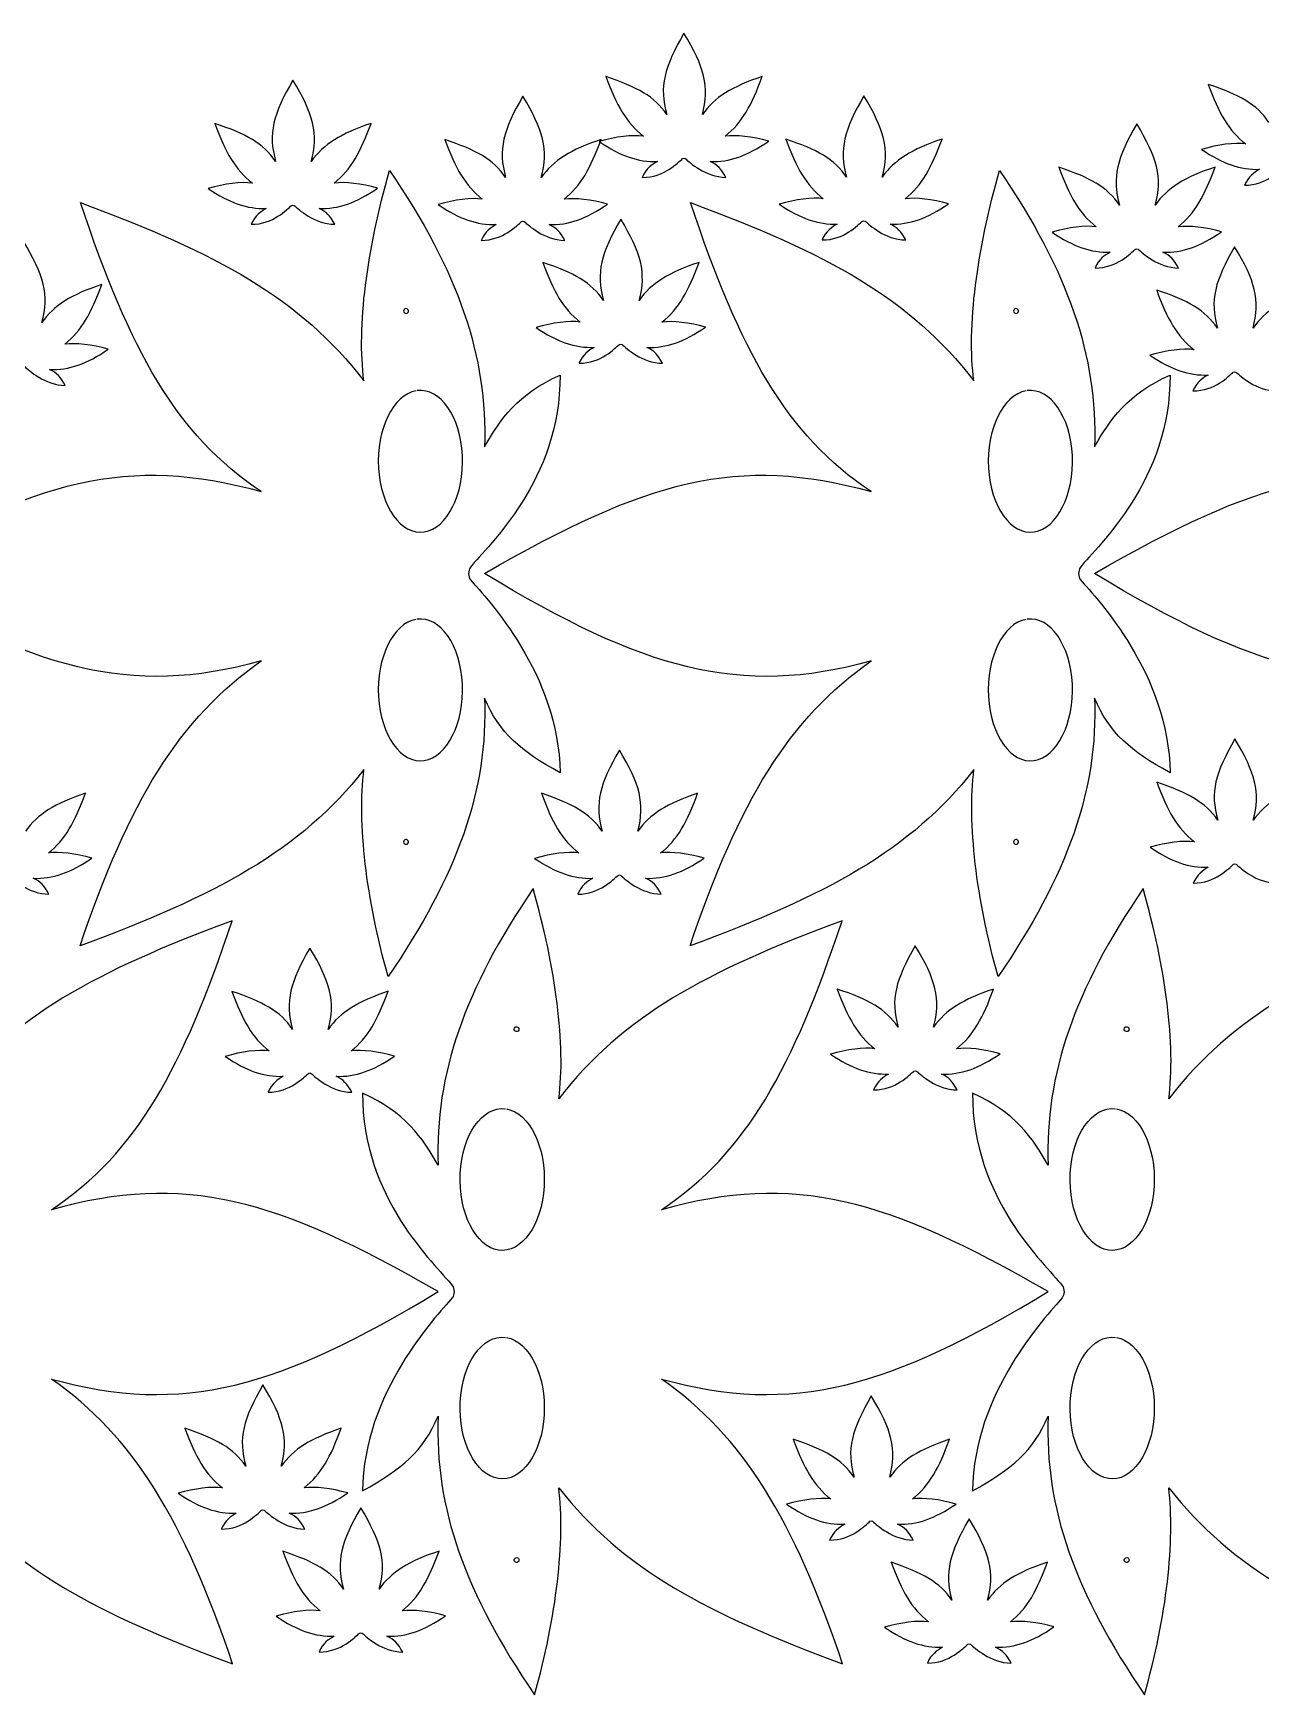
# Model space of a CAD drawing. Extents: x 21 to 5633, y 5 to 1405.
# Drawn here: x 2710 to 3736, y 5 to 1393 of the extents above; entities that cross this region are included whole.
import ezdxf

# ---------------------------------------------------------------- set-up
doc = ezdxf.new("R2010")
doc.units = 0
doc.layers.add('mascara_plano_de_corte', color=7, linetype='CONTINUOUS')

msp = doc.modelspace()

# ---------------------------------------------------------------- linework, layer by layer
at = {"layer": 'mascara_plano_de_corte', "color": 7}
for points in [[(3254.069919, 1393.213841)], [(2927.354927, 1354.006842)], [(3119.491922, 1340.595842)], [(3404.358915, 1340.939842)], [(3632.362909, 1317.494843)], [(3201.25792, 1237.912845)], [(3714.128907, 1214.810846)], [(3087.433923, 941.877852)], [(3597.03091, 941.877852)], [(3200.12492, 794.416856)], [(3714.347907, 803.658856)], [(2941.511926, 628.98286)], [(3447.327914, 630.88186)], [(3558.323911, 341.967867)], [(2902.331927, 264.033869)], [(3410.581915, 254.79187)], [(3492.347913, 152.107872)]]:
    msp.add_lwpolyline(points, close=True, dxfattribs=at)
for points in [[(3048.726924, 341.967867), (3048.726924, 341.967867), (3048.722924, 341.967867)], [(2984.097925, 161.349872), (2984.097925, 161.349872), (2984.097925, 161.345872)]]:
    msp.add_lwpolyline(points, dxfattribs=at)
for points in [[(3254.069919, 1393.213841), (3237.667919, 1364.842842), (3233.151919, 1348.650842), (3239.683919, 1325.295843)], [(3269.429918, 1325.295843), (3275.854918, 1348.396842), (3270.909918, 1365.396842), (3254.069919, 1393.213841)], [(2927.354927, 1354.006842), (2910.952927, 1325.634843), (2906.437927, 1309.443843), (2912.968927, 1286.088844)], [(2942.714926, 1286.088844), (2949.140926, 1309.189843), (2944.194926, 1326.193843), (2927.354927, 1354.006842)], [(3239.683919, 1325.295843), (3229.573919, 1340.400842), (3214.86692, 1348.283842), (3188.92992, 1357.049842)], [(3188.92992, 1357.049842), (3197.82392, 1332.931843), (3205.75792, 1318.451843), (3220.206919, 1307.240843)], [(3319.460917, 1357.103842), (3294.132918, 1348.545842), (3279.515918, 1339.740843), (3269.429918, 1325.295843)], [(3288.519918, 1307.240843), (3302.757917, 1318.420843), (3310.636917, 1333.170843), (3319.460917, 1357.103842)], [(3742.827906, 1318.759843), (3732.714907, 1333.865843), (3718.007907, 1341.752842), (3692.069908, 1350.513842)], [(3692.069908, 1350.513842), (3700.964907, 1326.396843), (3708.897907, 1311.916843), (3723.347907, 1300.705843)], [(3119.491922, 1340.595842), (3103.089922, 1312.224843), (3098.573923, 1296.033844), (3105.104922, 1272.677844)], [(3134.851922, 1272.677844), (3141.276921, 1295.779844), (3136.331922, 1312.783843), (3119.491922, 1340.595842)], [(3404.358915, 1340.939842), (3387.956915, 1312.564843), (3383.440915, 1296.377844), (3389.972915, 1273.021844)], [(3419.718915, 1273.021844), (3426.144914, 1296.123844), (3421.198914, 1313.123843), (3404.358915, 1340.939842)], [(2912.968927, 1286.088844), (2902.858927, 1301.193843), (2888.151928, 1309.080843), (2862.214928, 1317.842843)], [(2862.214928, 1317.842843), (2871.108928, 1293.724844), (2879.042928, 1279.244844), (2893.487928, 1268.037844)], [(2992.745925, 1317.896843), (2967.417926, 1309.342843), (2952.800926, 1300.537843), (2942.714926, 1286.088844)], [(2961.804926, 1268.037844), (2976.042926, 1279.213844), (2983.917925, 1293.963844), (2992.745925, 1317.896843)], [(3220.206919, 1307.240843), (3210.77292, 1308.517843), (3197.26592, 1306.728843), (3183.28492, 1302.732843)], [(3324.878917, 1302.974843), (3311.175917, 1306.888843), (3297.800918, 1308.381843), (3288.519918, 1307.240843)], [(3389.972915, 1273.021844), (3379.862916, 1288.123844), (3365.155916, 1296.009844), (3339.218917, 1304.775843)], [(3339.218917, 1304.775843), (3348.112916, 1280.654844), (3356.046916, 1266.177844), (3370.495916, 1254.967845)], [(3469.749913, 1304.830843), (3444.421914, 1296.271844), (3429.804914, 1287.467844), (3419.718915, 1273.021844)], [(3438.808914, 1254.967845), (3453.046914, 1266.142844), (3460.925913, 1280.896844), (3469.749913, 1304.830843)], [(3632.362909, 1317.494843), (3615.96091, 1289.123844), (3611.44491, 1272.931844), (3617.97691, 1249.576845)], [(3647.718909, 1249.576845), (3654.147909, 1272.677844), (3649.202909, 1289.677844), (3632.362909, 1317.494843)], [(3105.104922, 1272.677844), (3094.995923, 1287.783844), (3080.288923, 1295.670844), (3054.351924, 1304.431843)], [(3054.351924, 1304.431843), (3063.245923, 1280.314844), (3071.179923, 1265.834844), (3085.624923, 1254.623845)], [(3184.88292, 1304.486843), (3159.554921, 1295.931844), (3144.937921, 1287.127844), (3134.851922, 1272.677844)], [(3153.940921, 1254.623845), (3168.179921, 1265.802844), (3176.054921, 1280.552844), (3184.88292, 1304.486843)], [(3183.28492, 1302.732843), (3200.96892, 1290.709844), (3215.86692, 1285.486844), (3231.835919, 1286.068844)], [(3275.940918, 1286.068844), (3292.108918, 1285.384844), (3307.054917, 1290.849844), (3324.878917, 1302.974843)], [(3723.347907, 1300.705843), (3713.913907, 1301.982843), (3700.405907, 1300.193843), (3686.425908, 1296.201844)], [(3686.425908, 1296.201844), (3704.108907, 1284.174844), (3719.007907, 1278.951844), (3734.976907, 1279.533844)], [(2986.706925, 1102.943848), (2980.636925, 1147.802847), (2989.144925, 1212.045846), (3008.140925, 1278.529844)], [(3008.140925, 1278.529844), (3065.339923, 1194.435846), (3090.175923, 1123.584848), (3087.409923, 1047.63185)], [(3219.21892, 1272.795844), (3237.604919, 1272.681844), (3249.155919, 1285.455844), (3252.972919, 1288.537844)], [(3231.835919, 1286.068844), (3227.147919, 1283.408844), (3222.437919, 1280.146844), (3219.21892, 1272.795844)], [(3252.972919, 1288.537844), (3253.597919, 1288.967844), (3254.581919, 1288.939844), (3255.159919, 1288.537844)], [(3255.159919, 1288.537844), (3258.577919, 1285.560844), (3271.808918, 1272.967844), (3289.058918, 1272.795844)], [(3289.058918, 1272.795844), (3285.226918, 1279.740844), (3282.140918, 1283.427844), (3275.940918, 1286.068844)], [(3496.308913, 1102.943848), (3490.237913, 1147.802847), (3498.741913, 1212.045846), (3517.741912, 1278.529844)], [(3517.741912, 1278.529844), (3574.940911, 1194.435846), (3599.77691, 1123.584848), (3597.01191, 1047.63185)], [(3617.97691, 1249.576845), (3607.86291, 1264.681844), (3593.15991, 1272.568844), (3567.218911, 1281.330844)], [(3567.218911, 1281.330844), (3576.116911, 1257.213845), (3584.05091, 1242.732845), (3598.49591, 1231.521845)], [(3697.753908, 1281.384844), (3672.425908, 1272.826844), (3657.808909, 1264.021844), (3647.718909, 1249.576845)], [(3666.812908, 1231.521845), (3681.046908, 1242.701845), (3688.925908, 1257.451845), (3697.753908, 1281.384844)], [(3722.362907, 1266.259844), (3740.745906, 1266.146844), (3752.300906, 1278.920844), (3756.112906, 1282.002844)], [(3734.976907, 1279.533844), (3730.288907, 1276.873844), (3725.581907, 1273.615844), (3722.362907, 1266.259844)], [(2893.487928, 1268.037844), (2884.058928, 1269.310844), (2870.550928, 1267.521844), (2856.569929, 1263.529844)], [(2856.569929, 1263.529844), (2874.253928, 1251.502845), (2889.151928, 1246.279845), (2905.120927, 1246.861845)], [(2949.226926, 1246.861845), (2965.394926, 1246.177845), (2980.339925, 1251.642845), (2998.163925, 1263.767844)], [(2998.163925, 1263.767844), (2984.460925, 1267.685844), (2971.085926, 1269.174844), (2961.804926, 1268.037844)], [(2900.843927, 1010.299851), (2829.011929, 1058.38585), (2791.50393, 1128.330848), (2749.827931, 1251.693845)], [(2749.827931, 1251.693845), (2864.530928, 1209.381846), (2933.390927, 1171.650847), (2986.706925, 1102.943848)], [(2892.503928, 1233.588845), (2910.890927, 1233.478845), (2922.440927, 1246.248845), (2926.257927, 1249.330845)], [(2926.257927, 1249.330845), (2926.878927, 1249.763845), (2927.866927, 1249.732845), (2928.444927, 1249.330845)], [(2928.444927, 1249.330845), (2931.862927, 1246.357845), (2945.093926, 1233.763845), (2962.343926, 1233.588845)], [(3085.624923, 1254.623845), (3076.194923, 1255.900845), (3062.687923, 1254.111845), (3048.706924, 1250.119845)], [(3048.706924, 1250.119845), (3066.390923, 1238.092845), (3081.284923, 1232.869845), (3097.257923, 1233.451845)], [(3141.362921, 1233.451845), (3157.530921, 1232.767845), (3172.476921, 1238.232845), (3190.30092, 1250.357845)], [(3190.30092, 1250.357845), (3176.597921, 1254.275845), (3163.222921, 1255.763845), (3153.940921, 1254.623845)], [(3410.444915, 1010.299851), (3338.608917, 1058.38585), (3301.104917, 1128.330848), (3259.425919, 1251.693845)], [(3259.425919, 1251.693845), (3374.132916, 1209.381846), (3442.991914, 1171.650847), (3496.308913, 1102.943848)], [(3370.495916, 1254.967845), (3361.062916, 1256.244845), (3347.554916, 1254.455845), (3333.573917, 1250.459845)], [(3333.573917, 1250.459845), (3351.257916, 1238.431845), (3366.155916, 1233.209845), (3382.124915, 1233.791845)], [(3426.229914, 1233.791845), (3442.397914, 1233.107845), (3457.343914, 1238.576845), (3475.167913, 1250.701845)], [(3475.167913, 1250.701845), (3461.464913, 1254.615845), (3448.089914, 1256.107845), (3438.808914, 1254.967845)], [(2905.120927, 1246.861845), (2900.433927, 1244.201845), (2895.722928, 1240.943845), (2892.503928, 1233.588845)], [(2962.343926, 1233.588845), (2958.507926, 1240.533845), (2955.425926, 1244.220845), (2949.226926, 1246.861845)], [(3084.640923, 1220.177845), (3103.026922, 1220.068845), (3114.577922, 1232.838845), (3118.394922, 1235.920845)], [(3118.394922, 1235.920845), (3119.015922, 1236.353845), (3120.003922, 1236.322845), (3120.581922, 1235.920845)], [(3120.581922, 1235.920845), (3123.999922, 1232.947845), (3137.229922, 1220.353845), (3154.479921, 1220.177845)], [(3201.25792, 1237.912845), (3184.85492, 1209.541846), (3180.33992, 1193.349846), (3186.87492, 1169.994847)], [(3216.61692, 1169.994847), (3223.046919, 1193.095846), (3218.09792, 1210.099846), (3201.25792, 1237.912845)], [(3369.507916, 1220.517845), (3387.894915, 1220.408845), (3399.444915, 1233.177845), (3403.261915, 1236.263845)], [(3403.261915, 1236.263845), (3403.886915, 1236.693845), (3404.870915, 1236.666845), (3405.448915, 1236.263845)], [(3405.448915, 1236.263845), (3408.866915, 1233.287845), (3422.097914, 1220.693845), (3439.347914, 1220.517845)], [(3097.257923, 1233.451845), (3092.569923, 1230.791845), (3087.858923, 1227.533845), (3084.640923, 1220.177845)], [(3154.479921, 1220.177845), (3150.644921, 1227.123845), (3147.562921, 1230.810845), (3141.362921, 1233.451845)], [(3382.124915, 1233.791845), (3377.437916, 1231.134845), (3372.726916, 1227.873845), (3369.507916, 1220.517845)], [(3439.347914, 1220.517845), (3435.515914, 1227.467845), (3432.429914, 1231.154845), (3426.229914, 1233.791845)], [(3598.49591, 1231.521845), (3589.06591, 1232.799845), (3575.558911, 1231.009845), (3561.577911, 1227.017845)], [(3561.577911, 1227.017845), (3579.257911, 1214.990846), (3594.15591, 1209.767846), (3610.12491, 1210.349846)], [(3654.229909, 1210.349846), (3670.401908, 1209.666846), (3685.343908, 1215.131846), (3703.171907, 1227.256845)], [(3703.171907, 1227.256845), (3689.468908, 1231.170845), (3676.093908, 1232.662845), (3666.812908, 1231.521845)], [(2717.608932, 1151.513847), (2724.034932, 1174.615847), (2719.089932, 1191.615846), (2702.249932, 1219.431846)], [(3597.51191, 1197.076846), (3615.89791, 1196.963846), (3627.448909, 1209.736846), (3631.261909, 1212.818846)], [(3610.12491, 1210.349846), (3605.43791, 1207.689846), (3600.72991, 1204.431846), (3597.51191, 1197.076846)], [(3631.261909, 1212.818846), (3631.886909, 1213.248846), (3632.870909, 1213.220846), (3633.448909, 1212.818846)], [(3633.448909, 1212.818846), (3636.870909, 1209.842846), (3650.101909, 1197.248846), (3667.347908, 1197.076846)], [(3667.347908, 1197.076846), (3663.515908, 1204.021846), (3660.433908, 1207.709846), (3654.229909, 1210.349846)], [(3714.128907, 1214.810846), (3697.726908, 1186.439846), (3693.210908, 1170.248847), (3699.741908, 1146.892847)], [(3729.487907, 1146.892847), (3735.913907, 1169.994847), (3730.968907, 1186.994846), (3714.128907, 1214.810846)], [(3186.87492, 1169.994847), (3176.761921, 1185.099846), (3162.054921, 1192.986846), (3136.116922, 1201.748846)], [(3136.116922, 1201.748846), (3145.011921, 1177.631847), (3152.944921, 1163.150847), (3167.394921, 1151.939847)], [(3266.651918, 1201.802846), (3241.323919, 1193.244846), (3226.702919, 1184.439846), (3216.61692, 1169.994847)], [(3235.706919, 1151.939847), (3249.944919, 1163.119847), (3257.823919, 1177.869847), (3266.651918, 1201.802846)], [(2767.644931, 1183.322846), (2742.312931, 1174.763847), (2727.694932, 1165.959847), (2717.608932, 1151.513847)], [(2736.698932, 1133.459848), (2750.937931, 1144.634847), (2758.815931, 1159.388847), (2767.644931, 1183.322846)], [(3699.741908, 1146.892847), (3689.632908, 1161.998847), (3674.925908, 1169.881847), (3648.987909, 1178.646847)], [(3648.987909, 1178.646847), (3657.882909, 1154.529847), (3665.815908, 1140.049847), (3680.261908, 1128.838848)], [(3779.519906, 1178.701847), (3754.190906, 1170.142847), (3739.573907, 1161.338847), (3729.487907, 1146.892847)], [(3021.710924, 1163.158847), (3020.604924, 1163.045847), (3019.800925, 1162.064847), (3019.905925, 1160.959847)], [(3019.905925, 1160.959847), (3020.011924, 1159.853847), (3020.987924, 1159.041847), (3022.093924, 1159.142847)], [(3023.925924, 1161.318847), (3023.831924, 1162.424847), (3022.866924, 1163.248847), (3021.761924, 1163.162847)], [(3022.093924, 1159.142847), (3023.198924, 1159.240847), (3024.015924, 1160.213847), (3023.925924, 1161.318847)], [(3167.394921, 1151.939847), (3157.960921, 1153.217847), (3144.452921, 1151.427847), (3130.472922, 1147.435847)], [(3272.065918, 1147.674847), (3258.362919, 1151.588847), (3244.987919, 1153.080847), (3235.706919, 1151.939847)], [(3531.312912, 1163.158847), (3530.206912, 1163.045847), (3529.401912, 1162.064847), (3529.507912, 1160.959847)], [(3529.507912, 1160.959847), (3529.608912, 1159.853847), (3530.589912, 1159.041847), (3531.694912, 1159.142847)], [(3533.526912, 1161.318847), (3533.433912, 1162.424847), (3532.468912, 1163.248847), (3531.358912, 1163.162847)], [(3531.694912, 1159.142847), (3532.800912, 1159.240847), (3533.616912, 1160.213847), (3533.526912, 1161.318847)], [(3130.472922, 1147.435847), (3148.155921, 1135.408848), (3163.054921, 1130.185848), (3179.022921, 1130.767848)], [(3223.128919, 1130.767848), (3239.296919, 1130.084848), (3254.241919, 1135.549848), (3272.065918, 1147.674847)], [(2724.120932, 1112.287848), (2740.288931, 1111.599848), (2755.233931, 1117.068848), (2773.058931, 1129.193848)], [(2773.058931, 1129.193848), (2759.354931, 1133.107848), (2745.979931, 1134.599848), (2736.698932, 1133.459848)], [(3166.409921, 1117.494848), (3184.79292, 1117.381848), (3196.34792, 1130.154848), (3200.15992, 1133.236848)], [(3179.022921, 1130.767848), (3174.335921, 1128.107848), (3169.628921, 1124.849848), (3166.409921, 1117.494848)], [(3200.15992, 1133.236848), (3200.78492, 1133.666848), (3201.76992, 1133.638848), (3202.34792, 1133.236848)], [(3202.34792, 1133.236848), (3205.76992, 1130.259848), (3218.99592, 1117.666848), (3236.245919, 1117.494848)], [(3236.245919, 1117.494848), (3232.413919, 1124.439848), (3229.327919, 1128.127848), (3223.128919, 1130.767848)], [(3680.261908, 1128.838848), (3670.831908, 1130.115848), (3657.323909, 1128.326848), (3643.343909, 1124.330848)], [(3643.343909, 1124.330848), (3661.026908, 1112.306848), (3675.925908, 1107.084848), (3691.894908, 1107.666848)], [(2703.339932, 1114.756848), (2706.757932, 1111.779848), (2719.987932, 1099.185849), (2737.237932, 1099.009849)], [(2737.237932, 1099.009849), (2733.405932, 1105.959848), (2730.319932, 1109.646848), (2724.120932, 1112.287848)], [(3713.030907, 1110.134848), (3713.651907, 1110.564848), (3714.640907, 1110.537848), (3715.218907, 1110.134848)], [(3068.964923, 1040.46785), (3067.366923, 1072.916849), (3050.511924, 1097.107849), (3031.229924, 1094.623849)], [(3150.538921, 1107.627848), (3151.065921, 1020.18585), (3090.327923, 965.248852), (3075.663923, 947.111852)], [(3087.409923, 1047.63185), (3100.058922, 1069.924849), (3115.558922, 1092.318849), (3150.538921, 1107.627848)], [(3578.565911, 1040.46385), (3576.968911, 1072.912849), (3560.112911, 1097.107849), (3540.831911, 1094.623849)], [(3660.140908, 1107.627848), (3660.667908, 1020.18585), (3599.92991, 965.248852), (3585.26191, 947.111852)], [(3597.01191, 1047.63185), (3609.65991, 1069.924849), (3625.159909, 1092.318849), (3660.140908, 1107.627848)], [(3679.276908, 1094.392849), (3697.663908, 1094.279849), (3709.214907, 1107.052848), (3713.030907, 1110.134848)], [(3691.894908, 1107.666848), (3687.206908, 1105.006848), (3682.495908, 1101.744848), (3679.276908, 1094.392849)], [(3715.218907, 1110.134848), (3718.636907, 1107.158848), (3731.866907, 1094.564849), (3749.116906, 1094.392849)], [(3030.366924, 1094.494849), (3011.124925, 1091.209849), (2997.069925, 1062.385849), (2998.901925, 1029.97085)], [(3539.968912, 1094.494849), (3520.726912, 1091.209849), (3506.671912, 1062.385849), (3508.503912, 1029.97085)], [(2577.831936, 941.877852), (2712.769932, 1019.888851), (2789.76593, 1041.36985), (2900.843927, 1010.299851)], [(3087.433923, 941.877852), (3222.366919, 1019.888851), (3299.366918, 1041.36985), (3410.444915, 1010.299851)], [(3597.03091, 941.877852), (3731.968907, 1019.888851), (3808.968905, 1041.36985), (3920.046902, 1010.299851)], [(2998.901925, 1029.97085), (3000.733925, 997.556851), (3017.769925, 973.717852), (3037.030924, 976.599852)], [(3037.030924, 976.599852), (3056.292924, 979.486852), (3070.558923, 1008.013851), (3068.964923, 1040.46785)], [(3508.503912, 1029.97085), (3510.335912, 997.556851), (3527.366912, 973.717852), (3546.632911, 976.599852)], [(3546.632911, 976.599852), (3565.894911, 979.486852), (3580.15991, 1008.013851), (3578.565911, 1040.46385)], [(3075.663923, 947.111852), (3073.612923, 944.138852), (3073.749923, 939.451853), (3075.663923, 936.701853)], [(3585.26191, 947.111852), (3583.21491, 944.138852), (3583.35191, 939.451853), (3585.26191, 936.701853)], [(2900.843927, 868.842854), (2790.97693, 838.267855), (2710.116932, 861.795854), (2577.831936, 941.877852)], [(3075.663923, 936.701853), (3089.812923, 920.435853), (3149.706921, 857.517855), (3150.538921, 775.482857)], [(3410.444915, 868.842854), (3300.577917, 838.267855), (3219.71892, 861.795854), (3087.433923, 941.877852)], [(3585.26191, 936.701853), (3599.41391, 920.435853), (3659.308909, 857.517855), (3660.140908, 775.482857)], [(3920.046902, 868.842854), (3810.179905, 838.267855), (3729.315907, 861.795854), (3597.03091, 941.877852)], [(3030.366924, 903.541853), (3011.124925, 900.256853), (2997.069925, 871.431854), (2998.901925, 839.017855)], [(3068.964923, 849.513855), (3067.366923, 881.963854), (3050.511924, 906.154853), (3031.229924, 903.670853)], [(3539.968912, 903.541853), (3520.726912, 900.256853), (3506.671912, 871.431854), (3508.503912, 839.017855)], [(3578.565911, 849.513855), (3576.968911, 881.963854), (3560.112911, 906.154853), (3540.831911, 903.670853)], [(2749.562931, 630.88186), (2790.26193, 751.342857), (2832.136929, 820.861855), (2900.843927, 868.842854)], [(3259.163919, 630.88186), (3299.862918, 751.342857), (3341.737916, 820.861855), (3410.444915, 868.842854)], [(3037.030924, 785.646856), (3056.292924, 788.533856), (3070.558923, 817.064856), (3068.964923, 849.513855)], [(3546.632911, 785.646856), (3565.894911, 788.533856), (3580.15991, 817.064856), (3578.565911, 849.513855)], [(2998.901925, 839.017855), (3000.733925, 806.603856), (3017.769925, 782.763856), (3037.030924, 785.646856)], [(3087.409923, 837.865855), (3090.659923, 760.967857), (3064.663923, 689.896859), (3006.999925, 605.119861)], [(3150.538921, 775.482857), (3117.503922, 793.713856), (3099.960923, 808.381856), (3087.409923, 837.865855)], [(3508.503912, 839.017855), (3510.335912, 806.603856), (3527.366912, 782.763856), (3546.632911, 785.646856)], [(3597.01191, 837.865855), (3600.26191, 760.967857), (3574.265911, 689.896859), (3516.601912, 605.119861)], [(3660.140908, 775.482857), (3627.104909, 793.713856), (3609.56291, 808.381856), (3597.01191, 837.865855)], [(3200.12492, 794.416856), (3183.72292, 766.045857), (3179.206921, 749.853857), (3185.73792, 726.498858)], [(3215.47992, 726.498858), (3221.909919, 749.599857), (3216.96492, 766.599857), (3200.12492, 794.416856)], [(3714.347907, 803.658856), (3697.944908, 775.283857), (3693.425908, 759.095857), (3699.960908, 735.740858)], [(3729.702907, 735.740858), (3736.132907, 758.842857), (3731.183907, 775.842857), (3714.347907, 803.658856)], [(2986.706925, 778.045857), (2933.550927, 710.330858), (2863.390928, 672.865859), (2749.562931, 630.88186)], [(3006.999925, 605.119861), (2988.378925, 670.291859), (2981.288925, 733.896858), (2986.706925, 778.045857)], [(3496.308913, 778.045857), (3443.147914, 710.330858), (3372.991916, 672.865859), (3259.163919, 630.88186)], [(3516.601912, 605.119861), (3497.979913, 670.291859), (3490.890913, 733.896858), (3496.308913, 778.045857)], [(3699.960908, 735.740858), (3689.847908, 750.842857), (3675.140908, 758.728857), (3649.202909, 767.494857)], [(3649.202909, 767.494857), (3658.101909, 743.373857), (3666.034908, 728.896858), (3680.479908, 717.685858)], [(3779.737906, 767.549857), (3754.409906, 758.990857), (3739.792907, 750.185857), (3729.702907, 735.740858)], [(2753.999931, 758.306857), (2728.667932, 749.748857), (2714.050932, 740.943857), (2703.964932, 726.498858)], [(2723.054932, 708.443858), (2737.292932, 719.623858), (2745.171931, 734.373858), (2753.999931, 758.306857)], [(3185.73792, 726.498858), (3175.628921, 741.603857), (3160.921921, 749.486857), (3134.983922, 758.252857)], [(3134.983922, 758.252857), (3143.878921, 734.134858), (3151.812921, 719.654858), (3166.257921, 708.443858)], [(3265.515918, 758.306857), (3240.187919, 749.748857), (3225.569919, 740.943857), (3215.47992, 726.498858)], [(3234.573919, 708.443858), (3248.812919, 719.623858), (3256.687919, 734.373858), (3265.515918, 758.306857)], [(2759.413931, 704.177858), (2745.710931, 708.092858), (2732.335932, 709.584858), (2723.054932, 708.443858)], [(3021.710924, 719.670858), (3020.604924, 719.560858), (3019.800925, 718.576858), (3019.905925, 717.470858)], [(3019.905925, 717.470858), (3020.011924, 716.369858), (3020.987924, 715.556858), (3022.093924, 715.654858)], [(3023.925924, 717.830858), (3023.831924, 718.935858), (3022.866924, 719.760858), (3021.761924, 719.674858)], [(3022.093924, 715.654858), (3023.198924, 715.752858), (3024.015924, 716.724858), (3023.925924, 717.830858)], [(3166.257921, 708.443858), (3156.827921, 709.720858), (3143.319921, 707.931858), (3129.339922, 703.939858)], [(3270.933918, 704.177858), (3257.229919, 708.092858), (3243.854919, 709.584858), (3234.573919, 708.443858)], [(3531.312912, 719.670858), (3530.206912, 719.560858), (3529.401912, 718.576858), (3529.507912, 717.470858)], [(3529.507912, 717.470858), (3529.608912, 716.369858), (3530.589912, 715.556858), (3531.694912, 715.654858)], [(3533.526912, 717.830858), (3533.433912, 718.935858), (3532.468912, 719.760858), (3531.358912, 719.674858)], [(3531.694912, 715.654858), (3532.800912, 715.752858), (3533.616912, 716.724858), (3533.526912, 717.830858)], [(3680.479908, 717.685858), (3671.046908, 718.963858), (3657.538909, 717.174858), (3643.562909, 713.177858)], [(3643.562909, 713.177858), (3661.241908, 701.150858), (3676.140908, 695.927859), (3692.108908, 696.509859)], [(2710.476932, 687.271859), (2726.644932, 686.588859), (2741.589931, 692.052859), (2759.413931, 704.177858)], [(3129.339922, 703.939858), (3147.022921, 691.912859), (3161.917921, 686.689859), (3177.890921, 687.271859)], [(3221.995919, 687.271859), (3238.163919, 686.588859), (3253.108919, 692.052859), (3270.933918, 704.177858)], [(3679.495908, 683.236859), (3697.878908, 683.127859), (3709.433907, 695.896859), (3713.245907, 698.982859)], [(3692.108908, 696.509859), (3687.421908, 693.853859), (3682.714908, 690.592859), (3679.495908, 683.236859)], [(3713.245907, 698.982859), (3713.870907, 699.412859), (3714.854907, 699.384859), (3715.433907, 698.982859)], [(3715.433907, 698.982859), (3718.854907, 696.006859), (3732.085907, 683.412859), (3749.331906, 683.236859)], [(2689.694933, 689.740859), (2693.112933, 686.763859), (2706.343932, 674.170859), (2723.593932, 673.998859)], [(2723.593932, 673.998859), (2719.761932, 680.943859), (2716.675932, 684.631859), (2710.476932, 687.271859)], [(3165.272921, 673.998859), (3183.65992, 673.884859), (3195.21092, 686.658859), (3199.02292, 689.740859)], [(3177.890921, 687.271859), (3173.202921, 684.611859), (3168.491921, 681.353859), (3165.272921, 673.998859)], [(3199.02292, 689.740859), (3199.64792, 690.170859), (3200.63692, 690.142859), (3201.21492, 689.740859)], [(3201.21492, 689.740859), (3204.63292, 686.763859), (3217.86292, 674.170859), (3235.112919, 673.998859)], [(3235.112919, 673.998859), (3231.276919, 680.943859), (3228.194919, 684.631859), (3221.995919, 687.271859)], [(3128.015922, 678.619859), (3070.815923, 594.521861), (3045.979924, 523.670863), (3048.745924, 447.720865)], [(3149.448921, 503.033863), (3155.519921, 547.888862), (3147.011921, 612.131861), (3128.015922, 678.619859)], [(3637.616909, 678.619859), (3580.41791, 594.521861), (3555.581911, 523.670863), (3558.347911, 447.720865)], [(3659.050909, 503.033863), (3665.120908, 547.888862), (3656.612909, 612.131861), (3637.616909, 678.619859)], [(2876.729928, 651.77986), (2762.022931, 609.470861), (2693.163933, 571.740862), (2639.847934, 503.033863)], [(2725.710932, 410.384866), (2797.54693, 458.474865), (2835.050929, 528.416863), (2876.729928, 651.77986)], [(3386.327915, 651.77986), (3271.624918, 609.470861), (3202.76592, 571.740862), (3149.448921, 503.033863)], [(3235.312919, 410.384866), (3307.144917, 458.474865), (3344.651916, 528.416863), (3386.327915, 651.77986)], [(3895.929903, 651.77986), (3781.226905, 609.470861), (3712.366907, 571.740862), (3659.050909, 503.033863)], [(2941.511926, 628.98286), (2925.108927, 600.607861), (2920.593927, 584.420861), (2927.128927, 561.064862)], [(2956.870926, 561.064862), (2963.300926, 584.162861), (2958.351926, 601.166861), (2941.511926, 628.98286)], [(3447.327914, 630.88186), (3430.925914, 602.509861), (3426.409914, 586.318861), (3432.940914, 562.963862)], [(3462.683913, 562.963862), (3469.112913, 586.064861), (3464.167913, 603.068861), (3447.327914, 630.88186)], [(2927.128927, 561.064862), (2917.015927, 576.166862), (2902.308927, 584.052861), (2876.370928, 592.814861)], [(2876.370928, 592.814861), (2885.265928, 568.697862), (2893.198928, 554.220862), (2907.647927, 543.009862)], [(3006.905925, 592.873861), (2981.577925, 584.314861), (2966.956926, 575.509862), (2956.870926, 561.064862)], [(2975.960926, 543.009862), (2990.198925, 554.185862), (2998.077925, 568.939862), (3006.905925, 592.873861)], [(3432.940914, 562.963862), (3422.831914, 578.068862), (3408.124915, 585.955861), (3382.183915, 594.717861)], [(3382.183915, 594.717861), (3391.081915, 570.599862), (3399.015915, 556.123862), (3413.460915, 544.912862)], [(3512.718912, 594.771861), (3487.390913, 586.217861), (3472.772913, 577.412862), (3462.683913, 562.963862)], [(3481.776913, 544.912862), (3496.011913, 556.088862), (3503.890912, 570.838862), (3512.718912, 594.771861)], [(3114.062922, 559.228862), (3112.956922, 559.326862), (3112.140922, 560.299862), (3112.229922, 561.404862)], [(3112.229922, 561.404862), (3112.323922, 562.509862), (3113.288922, 563.334862), (3114.397922, 563.252862)], [(3116.249922, 561.049862), (3116.144922, 559.943862), (3115.167922, 559.131862), (3114.062922, 559.228862)], [(3114.444922, 563.244862), (3115.550922, 563.134862), (3116.354922, 562.150862), (3116.249922, 561.049862)], [(3623.663909, 559.228862), (3622.558909, 559.326862), (3621.741909, 560.299862), (3621.831909, 561.404862)], [(3621.831909, 561.404862), (3621.925909, 562.509862), (3622.890909, 563.334862), (3623.995909, 563.252862)], [(3625.851909, 561.049862), (3625.745909, 559.943862), (3624.769909, 559.131862), (3623.663909, 559.228862)], [(3624.046909, 563.244862), (3625.151909, 563.134862), (3625.956909, 562.150862), (3625.851909, 561.049862)], [(2907.647927, 543.009862), (2898.214928, 544.287862), (2884.706928, 542.498862), (2870.726928, 538.502863)], [(3012.319925, 538.740863), (2998.616925, 542.658862), (2985.245925, 544.146862), (2975.960926, 543.009862)], [(3413.460915, 544.912862), (3404.030915, 546.185862), (3390.522915, 544.396862), (3376.542916, 540.404862)], [(3518.136912, 540.642862), (3504.433912, 544.560862), (3491.058913, 546.049862), (3481.776913, 544.912862)], [(2870.726928, 538.502863), (2888.409928, 526.474863), (2903.308927, 521.252863), (2919.276927, 521.834863)], [(2963.382926, 521.834863), (2979.550926, 521.150863), (2994.495925, 526.619863), (3012.319925, 538.740863)], [(3376.542916, 540.404862), (3394.226915, 528.377863), (3409.120915, 523.154863), (3425.089914, 523.736863)], [(3469.198913, 523.736863), (3485.366913, 523.052863), (3500.308912, 528.517863), (3518.136912, 540.642862)], [(2906.663927, 508.560863), (2925.046927, 508.451863), (2936.601927, 521.220863), (2940.413926, 524.306863)], [(2919.276927, 521.834863), (2914.589927, 519.174863), (2909.882927, 515.916863), (2906.663927, 508.560863)], [(2940.413926, 524.306863), (2941.038926, 524.736863), (2942.022926, 524.705863), (2942.601926, 524.306863)], [(2942.601926, 524.306863), (2946.022926, 521.330863), (2959.249926, 508.736863), (2976.499926, 508.560863)], [(2976.499926, 508.560863), (2972.667926, 515.506863), (2969.581926, 519.197863), (2963.382926, 521.834863)], [(3412.476915, 510.463863), (3430.862914, 510.353863), (3442.413914, 523.123863), (3446.226914, 526.205863)], [(3425.089914, 523.736863), (3420.405914, 521.076863), (3415.694915, 517.818863), (3412.476915, 510.463863)], [(3446.226914, 526.205863), (3446.851914, 526.638863), (3447.835914, 526.607863), (3448.417914, 526.205863)], [(3448.417914, 526.205863), (3451.835914, 523.232863), (3465.065913, 510.638863), (3482.315913, 510.463863)], [(3482.315913, 510.463863), (3478.479913, 517.408863), (3475.397913, 521.095863), (3469.198913, 523.736863)], [(2985.616925, 507.717863), (2985.089925, 420.275865), (3045.827924, 365.334867), (3060.495923, 347.197867)], [(3048.745924, 447.720865), (3036.097924, 470.009864), (3020.597924, 492.408864), (2985.616925, 507.717863)], [(3495.218913, 507.717863), (3494.690913, 420.275865), (3555.429911, 365.334867), (3570.093911, 347.197867)], [(3558.347911, 447.720865), (3545.698911, 470.009864), (3530.198912, 492.408864), (3495.218913, 507.717863)], [(3067.190923, 440.552865), (3068.788923, 473.002864), (3085.644923, 497.193864), (3104.925922, 494.709864)], [(3105.788922, 494.580864), (3125.030922, 491.295864), (3139.085922, 462.474864), (3137.253922, 430.060865)], [(3576.792911, 440.552865), (3578.386911, 473.002864), (3595.24591, 497.193864), (3614.52691, 494.709864)], [(3615.39091, 494.580864), (3634.628909, 491.295864), (3648.687909, 462.474864), (3646.854909, 430.060865)], [(3048.722924, 341.967867), (2913.788927, 419.974866), (2836.788929, 441.455865), (2725.710932, 410.384866)], [(3099.124923, 376.689867), (3079.862923, 379.572867), (3065.597923, 408.103866), (3067.190923, 440.552865)], [(3558.323911, 341.967867), (3423.390914, 419.974866), (3346.390916, 441.455865), (3235.312919, 410.384866)], [(3608.72691, 376.689867), (3589.46491, 379.572867), (3575.198911, 408.103866), (3576.792911, 440.552865)], [(3137.253922, 430.060865), (3135.421922, 397.646866), (3118.386922, 373.802867), (3099.124923, 376.689867)], [(3646.854909, 430.060865), (3645.022909, 397.646866), (3627.987909, 373.802867), (3608.72691, 376.689867)], [(3060.495923, 347.197867), (3062.542923, 344.228867), (3062.405923, 339.541868), (3060.495923, 336.791868)], [(3570.093911, 347.197867), (3572.144911, 344.228867), (3572.007911, 339.541868), (3570.093911, 336.791868)], [(2725.710932, 268.927869), (2835.577929, 238.35387), (2916.440927, 261.881869), (3048.726924, 341.967867)], [(3060.495923, 336.791868), (3046.343924, 320.521868), (2986.448925, 257.60387), (2985.616925, 175.568872)], [(3235.312919, 268.927869), (3345.179916, 238.35387), (3426.038914, 261.881869), (3558.323911, 341.967867)], [(3570.093911, 336.791868), (3555.944911, 320.521868), (3496.046913, 257.60387), (3495.218913, 175.568872)], [(3067.190923, 249.59987), (3068.788923, 282.049869), (3085.644923, 306.240868), (3104.925922, 303.756868)], [(3576.792911, 249.59987), (3578.386911, 282.049869), (3595.24591, 306.240868), (3614.52691, 303.756868)], [(3105.788922, 303.627868), (3125.030922, 300.342868), (3139.085922, 271.521869), (3137.253922, 239.10787)], [(3615.39091, 303.627868), (3634.628909, 300.342868), (3648.687909, 271.521869), (3646.854909, 239.10787)], [(2876.991928, 30.967875), (2836.292929, 151.427872), (2794.41793, 220.95187), (2725.710932, 268.927869)], [(2902.331927, 264.033869), (2885.929928, 235.65887), (2881.413928, 219.470871), (2887.944928, 196.115871)], [(2917.687927, 196.115871), (2924.116927, 219.217871), (2919.171927, 236.21787), (2902.331927, 264.033869)], [(3386.593915, 30.967875), (3345.894916, 151.427872), (3304.019917, 220.95187), (3235.312919, 268.927869)], [(3410.581915, 254.79187), (3394.179915, 226.42087), (3389.663915, 210.228871), (3396.194915, 186.873871)], [(3425.937914, 186.873871), (3432.366914, 209.974871), (3427.417914, 226.97487), (3410.581915, 254.79187)], [(2985.616925, 175.568872), (3018.651925, 193.802871), (3036.194924, 208.470871), (3048.745924, 237.95587)], [(3048.745924, 237.95587), (3045.495924, 161.056872), (3071.491923, 89.986874), (3129.155922, 5.205876)], [(3099.124923, 185.736871), (3079.862923, 188.619871), (3065.597923, 217.150871), (3067.190923, 249.59987)], [(3137.253922, 239.10787), (3135.421922, 206.693871), (3118.386922, 182.849871), (3099.124923, 185.736871)], [(3495.218913, 175.568872), (3528.253912, 193.802871), (3545.796911, 208.470871), (3558.347911, 237.95587)], [(3558.347911, 237.95587), (3555.097911, 161.056872), (3581.09391, 89.986874), (3638.757909, 5.205876)], [(3608.72691, 185.736871), (3589.46491, 188.619871), (3575.198911, 217.150871), (3576.792911, 249.59987)], [(3646.854909, 239.10787), (3645.022909, 206.693871), (3627.987909, 182.849871), (3608.72691, 185.736871)], [(2887.944928, 196.115871), (2877.835928, 211.217871), (2863.128928, 219.103871), (2837.187929, 227.86987)], [(2837.187929, 227.86987), (2846.085929, 203.748871), (2854.019929, 189.271871), (2868.464928, 178.060872)], [(2967.722926, 227.92487), (2942.394926, 219.365871), (2927.776927, 210.560871), (2917.687927, 196.115871)], [(2936.780927, 178.060872), (2951.015926, 189.236871), (2958.894926, 203.990871), (2967.722926, 227.92487)], [(3396.194915, 186.873871), (3386.081915, 201.978871), (3371.378916, 209.861871), (3345.437916, 218.627871)], [(3345.437916, 218.627871), (3354.335916, 194.509871), (3362.269916, 180.029871), (3376.714916, 168.818872)], [(3475.972913, 218.681871), (3450.644914, 210.123871), (3436.026914, 201.318871), (3425.937914, 186.873871)], [(3445.026914, 168.818872), (3459.265914, 179.998872), (3467.144913, 194.748871), (3475.972913, 218.681871)], [(2639.847934, 178.131872), (2693.007933, 110.420873), (2763.167931, 72.951874), (2876.991928, 30.967875)], [(2868.464928, 178.060872), (2859.034929, 179.338872), (2845.526929, 177.549872), (2831.546929, 173.552872)], [(2831.546929, 173.552872), (2849.226929, 161.525872), (2864.124928, 156.302872), (2880.093928, 156.884872)], [(2924.202927, 156.884872), (2940.370926, 156.201872), (2955.312926, 161.670872), (2973.140926, 173.795872)], [(2973.140926, 173.795872), (2959.437926, 177.709872), (2946.062926, 179.197872), (2936.780927, 178.060872)], [(3129.155922, 5.205876), (3147.776921, 70.381874), (3154.866921, 133.986873), (3149.448921, 178.131872)], [(3149.448921, 178.131872), (3202.60492, 110.420873), (3272.765918, 72.951874), (3386.593915, 30.967875)], [(3376.714916, 168.818872), (3367.280916, 170.095872), (3353.772916, 168.306872), (3339.796917, 164.314872)], [(3481.390913, 164.552872), (3467.683913, 168.467872), (3454.312914, 169.959872), (3445.026914, 168.818872)], [(3638.757909, 5.205876), (3657.378909, 70.381874), (3664.468908, 133.986873), (3659.050909, 178.131872)], [(3659.050909, 178.131872), (3712.206907, 110.420873), (3782.366905, 72.951874), (3896.194903, 30.967875)], [(2867.479928, 143.611872), (2885.866928, 143.502872), (2897.417928, 156.271872), (2901.229927, 159.357872)], [(2880.093928, 156.884872), (2875.409928, 154.228872), (2870.698928, 150.967872), (2867.479928, 143.611872)], [(2901.229927, 159.357872), (2901.854927, 159.787872), (2902.839927, 159.759872), (2903.421927, 159.357872)], [(2903.421927, 159.357872), (2906.839927, 156.381872), (2920.069927, 143.787872), (2937.319927, 143.611872)], [(2937.319927, 143.611872), (2933.483927, 150.560872), (2930.401927, 154.248872), (2924.202927, 156.884872)], [(2984.097925, 161.345872), (2967.694926, 132.974873), (2963.179926, 116.787873), (2969.710926, 93.431874)], [(2999.456925, 93.431874), (3005.882925, 116.529873), (3000.937925, 133.533873), (2984.097925, 161.349872)], [(3339.796917, 164.314872), (3357.476916, 152.287872), (3372.374916, 147.064872), (3388.343915, 147.646872)], [(3432.448914, 147.646872), (3448.620914, 146.963872), (3463.562913, 152.427872), (3481.390913, 164.552872)], [(3375.729916, 134.373873), (3394.116915, 134.259873), (3405.667915, 147.033872), (3409.479915, 150.115872)], [(3388.343915, 147.646872), (3383.655915, 144.986872), (3378.948916, 141.724872), (3375.729916, 134.373873)], [(3409.479915, 150.115872), (3410.104915, 150.545872), (3411.089915, 150.517872), (3411.667915, 150.115872)], [(3411.667915, 150.115872), (3415.089915, 147.138872), (3428.319914, 134.545873), (3445.565914, 134.373873)], [(3445.565914, 134.373873), (3441.733914, 141.318872), (3438.647914, 145.006872), (3432.448914, 147.646872)], [(3492.347913, 152.107872), (3475.944913, 123.736873), (3471.429913, 107.545873), (3477.960913, 84.189874)], [(3507.702912, 84.189874), (3514.132912, 107.291873), (3509.187912, 124.291873), (3492.347913, 152.107872)], [(2969.710926, 93.431874), (2959.601926, 108.533873), (2944.894926, 116.420873), (2918.956927, 125.181873)], [(2918.956927, 125.181873), (2927.851927, 101.064873), (2935.784927, 86.588874), (2950.229926, 75.377874)], [(3049.487924, 125.240873), (3024.159924, 116.681873), (3009.542925, 107.877873), (2999.456925, 93.431874)], [(3018.546925, 75.377874), (3032.784924, 86.552874), (3040.663924, 101.306873), (3049.487924, 125.240873)], [(3114.062922, 115.740873), (3112.956922, 115.838873), (3112.140922, 116.810873), (3112.229922, 117.916873)], [(3112.229922, 117.916873), (3112.323922, 119.021873), (3113.288922, 119.849873), (3114.397922, 119.763873)], [(3116.249922, 117.560873), (3116.144922, 116.455873), (3115.167922, 115.642873), (3114.062922, 115.740873)], [(3114.444922, 119.759873), (3115.550922, 119.646873), (3116.354922, 118.666873), (3116.249922, 117.560873)], [(3477.960913, 84.189874), (3467.851913, 99.295874), (3453.144914, 107.177873), (3427.206914, 115.943873)], [(3427.206914, 115.943873), (3436.101914, 91.826874), (3444.034914, 77.345874), (3458.479914, 66.134874)], [(3557.737911, 115.998873), (3532.409912, 107.439873), (3517.792912, 98.634874), (3507.702912, 84.189874)], [(3526.796912, 66.134874), (3541.034911, 77.310874), (3548.909911, 92.064874), (3557.737911, 115.998873)], [(3623.663909, 115.740873), (3622.558909, 115.838873), (3621.741909, 116.810873), (3621.831909, 117.916873)], [(3621.831909, 117.916873), (3621.925909, 119.021873), (3622.890909, 119.849873), (3623.995909, 119.763873)], [(3625.851909, 117.560873), (3625.745909, 116.455873), (3624.769909, 115.642873), (3623.663909, 115.740873)], [(3624.046909, 119.759873), (3625.151909, 119.646873), (3625.956909, 118.666873), (3625.851909, 117.560873)], [(2950.229926, 75.377874), (2940.800926, 76.654874), (2927.292927, 74.865874), (2913.312927, 70.869874)], [(2913.312927, 70.869874), (2930.995927, 58.842875), (2945.894926, 53.619875), (2961.862926, 54.201875)], [(3005.968925, 54.201875), (3022.136924, 53.517875), (3037.081924, 58.986875), (3054.905924, 71.107874)], [(3054.905924, 71.107874), (3041.202924, 75.025874), (3027.827924, 76.513874), (3018.546925, 75.377874)], [(2949.245926, 40.927875), (2967.632926, 40.818875), (2979.183926, 53.588875), (2982.999925, 56.674875)], [(2982.999925, 56.674875), (2983.620925, 57.103875), (2984.608925, 57.072875), (2985.187925, 56.674875)], [(2985.187925, 56.674875), (2988.604925, 53.697875), (3001.835925, 41.103875), (3019.085925, 40.927875)], [(3458.479914, 66.134874), (3449.050914, 67.412874), (3435.542914, 65.623874), (3421.562914, 61.627874)], [(3421.562914, 61.627874), (3439.245914, 49.603875), (3454.140914, 44.381875), (3470.112913, 44.963875)], [(3514.218912, 44.963875), (3530.386912, 44.279875), (3545.327911, 49.744875), (3563.155911, 61.869874)], [(3563.155911, 61.869874), (3549.452911, 65.783874), (3536.077912, 67.275874), (3526.796912, 66.134874)], [(2961.862926, 54.201875), (2957.175926, 51.541875), (2952.464926, 48.283875), (2949.245926, 40.927875)], [(3019.085925, 40.927875), (3015.249925, 47.873875), (3012.167925, 51.564875), (3005.968925, 54.201875)], [(3457.495914, 31.689875), (3475.882913, 31.576875), (3487.433913, 44.345875), (3491.245913, 47.431875)], [(3470.112913, 44.963875), (3465.425913, 42.302875), (3460.714913, 39.041875), (3457.495914, 31.689875)], [(3491.245913, 47.431875), (3491.870913, 47.861875), (3492.858913, 47.834875), (3493.437913, 47.431875)], [(3493.437913, 47.431875), (3496.854913, 44.455875), (3510.085912, 31.861875), (3527.335912, 31.689875)], [(3527.335912, 31.689875), (3523.499912, 38.634875), (3520.417912, 42.322875), (3514.218912, 44.963875)]]:
    msp.add_open_spline(points, degree=3, dxfattribs=at)

doc.saveas('drawing.dxf')
